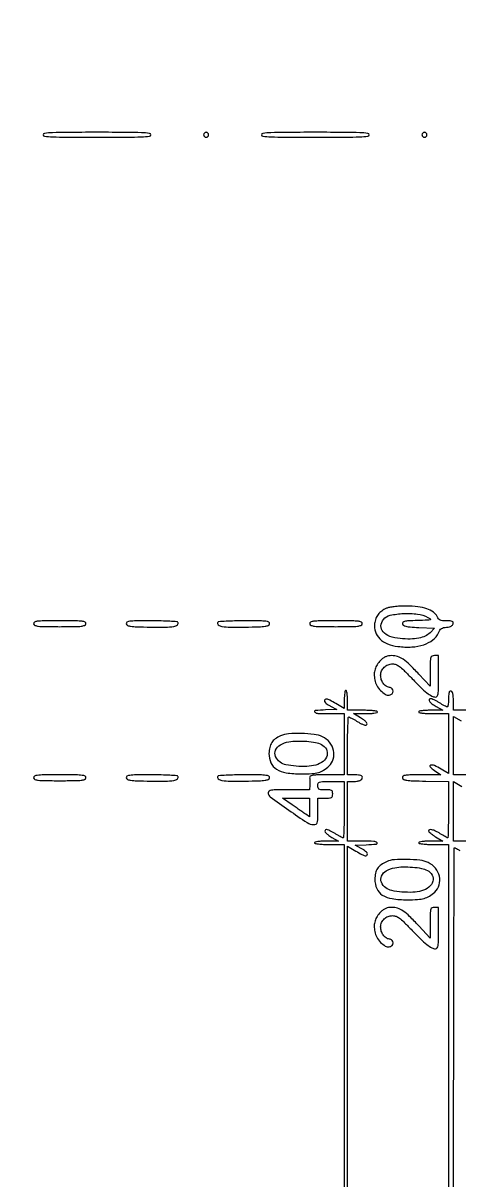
# Model space of a CAD drawing. Extents: x 0 to 836, y 5 to 589.
# Drawn here: x 629.3 to 651.6, y 137.6 to 196.7 of the extents above; entities that cross this region are included whole.
import ezdxf

# ---------------------------------------------------------------- set-up
doc = ezdxf.new("R2010")
doc.units = 0
doc.header["$MEASUREMENT"] = 0

msp = doc.modelspace()

# ---------------------------------------------------------------- linework, layer by layer
for points in [[(201.712326, 537.783562, -0.000001), (217.055896, 537.76491, -0.426088)], [(546.957638, 269.095817, -0.000001), (546.976289, 285.583213, -0.415883)], [(420.497259, 588.710259, 0.000013), (261.145696, 588.714318, 0.000021), (126.989856, 588.708632)], [(718.0002, 320.588723, -0.000011), (717.997333, 194.273324, -0.000202)], [(604.852986, 529.408162, -0.000002), (620.423836, 529.389509, -0.550615)], [(238.738155, 529.614638, -0.000002), (224.300981, 529.63329, -0.415836)], [(308.18842, 529.408162, -0.000002), (322.638019, 529.38951, -0.415836)], [(531.796111, 538.074638, -0.000002), (517.6951, 538.093291, -0.426056)], [(413.368417, 538.074638, -0.000002), (399.676779, 538.093291, -0.415815)], [(693.315638, 481.579418, -0.000002), (693.334294, 494.031443, -0.550517)], [(693.109162, 421.684687, -0.000002), (693.090507, 409.236574, -0.415775)], [(420.462, 4.7376), (836.1018, 4.7376), (836.1018, 4.9491, 0.047675), (836.091092, 5.061147, 0.173074), (836.05527, 5.121825, 0.144586), (835.98451, 5.152374, 0.030103), (835.848, 5.1606), (835.5942, 5.1606), (835.5942, 29.943407, 0.000223), (835.589332, 40.867792, 0.000628), (835.572933, 48.504221, 0.000026), (835.551504, 54.703733, 0.258997), (835.509671, 54.778456, -0.259848), (835.46748, 54.854103), (835.446278, 121.592707, -0.000059), (835.429914, 203.53197, -0.00002), (835.42504, 321.569549)], [(604.231838, 387.151416, -0.000003), (604.250494, 398.693431, -0.41574)], [(718.148241, 147.565102, 0.000075), (718.164575, 211.571705, 0.000026), (718.1694, 303.889409)], [(598.142374, 133.226362, -0.000004), (607.061927, 133.207701, -0.425827)], [(717.979042, 153.570589, -0.000014), (717.95733, 128.915092, -0.566366)], [(651.3354, 125.2503, -0.000203), (651.339959, 136.490561, -0.000338), (651.354038, 145.952466, -0.000005), (651.3727, 154.53653, -0.425803), (651.39885, 154.56156, -0.10382), (651.438588, 154.551477, -0.007062), (651.543067, 154.49847, -0.009869), (651.666455, 154.430521, -0.007234)], [(645.921, 125.036605), (645.921, 154.64441), (646.347723, 154.392805, 0.009298), (646.657443, 154.217866, 0.065443), (646.818857, 154.156212, 0.236264), (646.899984, 154.175195, 0.222811), (646.9362, 154.252431, 0.180386), (646.916314, 154.305757, 0.035725), (646.843008, 154.37908, 0.033672), (646.74042, 154.456547, 0.025766), (646.61895, 154.527381), (646.3017, 154.6911), (646.87275, 154.716115, 0.011581), (647.402414, 154.751623, 0.639683), (647.42797, 154.823292, 0.186785), (647.26829, 154.891903, 0.009128), (646.6824, 154.9026), (645.921, 154.9026), (645.921, 156.4254), (645.921, 157.9482), (646.167881, 157.9482, 0.030592), (646.389283, 157.961759, 0.070776), (646.549731, 158.005069, 0.110688), (646.646957, 158.075281, 0.18323), (646.6824, 158.168751, 0.214271), (646.658515, 158.221927, 0.106974), (646.592927, 158.258903, 0.057535), (646.478276, 158.280389, 0.017581), (646.3017, 158.2866), (645.921, 158.2866), (645.921, 159.7671, -0.004017), (645.925559, 160.334609, -0.00671), (645.939638, 160.811928, -0.001804), (645.958702, 161.221471, -0.411716), (645.98445, 161.24496, -0.10382), (646.024188, 161.234877, -0.007062), (646.128667, 161.18187, -0.009869), (646.252055, 161.113921, -0.007234), (646.3863, 161.033893, 0.012708), (646.523615, 160.954059, 0.015414), (646.656359, 160.886565, 0.01405), (646.770339, 160.836827, 0.095102), (646.83045, 160.825033, 0.218217), (646.910101, 160.86114, 0.339983), (646.914412, 160.932844, 0.086405), (646.799154, 161.052239, 0.02268), (646.57665, 161.199705), (646.2171, 161.415199), (646.83045, 161.416, 0.012065), (647.072755, 161.422164, 0.0222), (647.269112, 161.440667, 0.01921), (647.416035, 161.466911, 0.352506), (647.4438, 161.5014, 0.365646), (647.413751, 161.536997, 0.014491), (647.2323, 161.5625, 0.018502), (646.990321, 161.580356, 0.009164), (646.6824, 161.586), (645.921, 161.586), (645.921, 162.0936, 0.015416), (645.914957, 162.28956, 0.025878), (645.896325, 162.45315, 0.024068), (645.869818, 162.575547, 0.339565), (645.8364, 162.6012, 0.33177), (645.803324, 162.576538, 0.027191), (645.776651, 162.465163, 0.027994), (645.757904, 162.315619, 0.017186), (645.7518, 162.138095), (645.7518, 161.67499), (645.325077, 161.926595, 0.009298), (645.015357, 162.101534, 0.065443), (644.853943, 162.163188, 0.236264), (644.772816, 162.144205, 0.222811), (644.7366, 162.066969, 0.180386), (644.756486, 162.013643, 0.035725), (644.829792, 161.94032, 0.033672), (644.93238, 161.862853, 0.025766), (645.05385, 161.792019), (645.3711, 161.6283), (644.80005, 161.603285, 0.011581), (644.270386, 161.567777, 0.639683), (644.24483, 161.496108, 0.186785), (644.40451, 161.427497, 0.009128), (644.9904, 161.4168), (645.7518, 161.4168), (645.7518, 159.8517), (645.7518, 158.2866), (644.858182, 158.2866, 0.0039), (644.334545, 158.282516, 0.037855), (644.113694, 158.262302, 0.127641), (644.01256, 158.217035, 0.254651), (643.979624, 158.13855, -0.015597), (643.984751, 158.065626, -0.006256), (643.987399, 157.965649, -0.006183), (643.987571, 157.857767, -0.007771), (643.984942, 157.75785), (643.9752, 157.5252), (642.9177, 157.5252, 0.003205), (642.291106, 157.521184, 0.032111), (642.030121, 157.501043, 0.102973), (641.905588, 157.456087, 0.260443), (641.8602, 157.374861, 0.239123), (641.967413, 157.163499, 0.005433), (642.914529, 156.485812, 0.007285), (643.857225, 155.846903, 0.146296), (644.186007, 155.7486, 0.092874), (644.309101, 155.771663, 0.227966), (644.370419, 155.837209, 0.071609), (644.394258, 155.984139, 0.004467), (644.3982, 156.4254), (644.3982, 157.1022), (644.7789, 157.1022, 0.012699), (645.005618, 157.107959, 0.114574), (645.10038, 157.1351, 0.210352), (645.145589, 157.194688, 0.058662), (645.1596, 157.3137, 0.058662), (645.145589, 157.432712, 0.210352), (645.10038, 157.4923, 0.114574), (645.005618, 157.519441, 0.012699), (644.7789, 157.5252, -0.012699), (644.552182, 157.530959, -0.114574), (644.45742, 157.5581, -0.210352), (644.412211, 157.617688, -0.058662), (644.3982, 157.7367, -0.093656), (644.421359, 157.859253, -0.227396), (644.48703, 157.920441, -0.071364), (644.634209, 157.944252, -0.004478), (645.075, 157.9482), (645.7518, 157.9482), (645.7518, 156.51, -0.004135), (645.747241, 155.958711, -0.006907), (645.733162, 155.495047, -0.001911), (645.714086, 155.097878, -0.411222), (645.68835, 155.07444, -0.10382), (645.648612, 155.084523, -0.007062), (645.544133, 155.13753, -0.009869), (645.420745, 155.205479, -0.007234), (645.2865, 155.285507, 0.013532), (645.14867, 155.365337, 0.016098), (645.01437, 155.432835, 0.014983), (644.898569, 155.482283, 0.092704), (644.8353, 155.494367, 0.297128), (644.768008, 155.450873, 0.267174), (644.77663, 155.367295, 0.077583), (644.906951, 155.235505, 0.02963), (645.123877, 155.094342), (645.4557, 154.905383), (644.84235, 154.903992, 0.012089), (644.60024, 154.897588, 0.022171), (644.403835, 154.878881, 0.019132), (644.256746, 154.852488, 0.352327), (644.229, 154.818, 0.365646), (644.259049, 154.782403, 0.014491), (644.4405, 154.7569, 0.018502), (644.682479, 154.739044, 0.009164), (644.9904, 154.7334), (645.7518, 154.7334), (645.7518, 125.0811, 0.000185)], [(652.0545, 161.586), (651.3354, 161.586), (651.3354, 162.046307, 0.02093), (651.323601, 162.328064, 0.07487), (651.282059, 162.502983, 0.229498), (651.215957, 162.562976, 0.274391), (651.1357, 162.5425, 0.149839), (651.114502, 162.502559, 0.015645), (651.097492, 162.396603, 0.0183), (651.085549, 162.266154, 0.013676), (651.0816, 162.1218, -0.016284), (651.077028, 161.981447, -0.026874), (651.062962, 161.863664, -0.025514), (651.042991, 161.775849, -0.347491), (651.01815, 161.75784, -0.10382), (650.978412, 161.767923, -0.007062), (650.873933, 161.82093, -0.009869), (650.750545, 161.888879, -0.007234), (650.6163, 161.968907, 0.013532), (650.47847, 162.048737, 0.016098), (650.34417, 162.116235, 0.014983), (650.228369, 162.165683, 0.092704), (650.1651, 162.177767, 0.297128), (650.097808, 162.134273, 0.267174), (650.10643, 162.050695, 0.077583), (650.236751, 161.918905, 0.02963), (650.453677, 161.777742), (650.7855, 161.588783), (650.17215, 161.587392, 0.012089), (649.93004, 161.580988, 0.022171), (649.733635, 161.562281, 0.019132), (649.586546, 161.535888, 0.352327), (649.5588, 161.5014, 0.365646), (649.588849, 161.465803, 0.014491), (649.7703, 161.4403, 0.018502), (650.012279, 161.422444, 0.009164), (650.3202, 161.4168), (651.0816, 161.4168), (651.0816, 159.890434), (651.0816, 158.364068), (650.703258, 158.585791, 0.026859), (650.362346, 158.76171, 0.156498), (650.164104, 158.784048, 0.597124), (650.1391, 158.702032, 0.047591), (650.360989, 158.517025), (650.697877, 158.2866), (649.699135, 158.2866, 0.00325), (649.105322, 158.28274, 0.034616), (648.864707, 158.262916, 0.127237), (648.758687, 158.217526, 0.282881), (648.728798, 158.13855, 0.241914), (648.792342, 158.05739, 0.0723), (648.947785, 158.01143, 0.027498), (649.247947, 157.984901, 0.00323), (649.919401, 157.966963), (651.0816, 157.943425), (651.0816, 156.507613, -0.00287), (651.078439, 155.957054, -0.004785), (651.068681, 155.49357, -0.00092), (651.055547, 155.089123, -0.404202), (651.037619, 155.0718, -0.123338), (651.008557, 155.07908, -0.004527), (650.90814, 155.133928, -0.008014), (650.790163, 155.202264, -0.005516), (650.6586, 155.2833, 0.02518), (650.423626, 155.415584, 0.059439), (650.23465, 155.483211, 0.121215), (650.114535, 155.481249, 0.34063), (650.0664, 155.41879, 0.20749), (650.083931, 155.378365, 0.017257), (650.172018, 155.301427, 0.020758), (650.288207, 155.214571, 0.014458), (650.42595, 155.125992), (650.7855, 154.909202), (650.17215, 154.905901, 0.012164), (649.930669, 154.898725, 0.02208), (649.734113, 154.879363, 0.018882), (649.586484, 154.852483, 0.351751), (649.5588, 154.818, 0.365646), (649.588849, 154.782403, 0.014491), (649.7703, 154.7569, 0.018502), (650.012279, 154.739044, 0.009164), (650.3202, 154.7334), (651.0816, 154.7334), (651.0816, 125.128393, 0.000184)], [(652.0545, 158.2866), (651.3354, 158.2866), (651.3354, 159.774333), (651.3354, 161.262066), (651.726756, 161.043333, 0.008959)], [(652.0545, 154.9026), (651.3354, 154.9026), (651.3354, 156.423205), (651.3354, 157.94381), (651.762123, 157.692205, 0.003297)]]:
    msp.add_lwpolyline(points, format="xyb")
for points in [[(630.3546, 190.9845, 0.384667), (630.42159, 190.910309, 0.013951), (630.834, 190.879726, 0.010273), (631.545704, 190.86152, 0.001258), (633.1041, 190.8576, 0.001258), (634.662496, 190.86152, 0.010273), (635.3742, 190.879726, 0.013951), (635.78661, 190.910309, 0.384667), (635.8536, 190.9845, 0.384667), (635.78661, 191.058691, 0.013951), (635.3742, 191.089274, 0.010273), (634.662496, 191.10748, 0.001258), (633.1041, 191.1114, 0.001258), (631.545704, 191.10748, 0.010273), (630.834, 191.089274, 0.013951), (630.42159, 191.058691, 0.384667)], [(638.5608, 190.9845, 0.099038), (638.570488, 190.93607, 0.097945), (638.598077, 190.894877, 0.097945), (638.63927, 190.867288, 0.099038), (638.6877, 190.8576, 0.099038), (638.73613, 190.867288, 0.097945), (638.777323, 190.894877, 0.097945), (638.804912, 190.93607, 0.099038), (638.8146, 190.9845, 0.099038), (638.804912, 191.03293, 0.097945), (638.777323, 191.074123, 0.097945), (638.73613, 191.101712, 0.099038), (638.6877, 191.1114, 0.099038), (638.63927, 191.101712, 0.097945), (638.598077, 191.074123, 0.097945), (638.570488, 191.03293, 0.099038)], [(641.5218, 190.9845, 0.384667), (641.58879, 190.910309, 0.013951), (642.0012, 190.879726, 0.010273), (642.712904, 190.86152, 0.001258), (644.2713, 190.8576, 0.001258), (645.829696, 190.86152, 0.010273), (646.5414, 190.879726, 0.013951), (646.95381, 190.910309, 0.384667), (647.0208, 190.9845, 0.384667), (646.95381, 191.058691, 0.013951), (646.5414, 191.089274, 0.010273), (645.829696, 191.10748, 0.001258), (644.2713, 191.1114, 0.001258), (642.712904, 191.10748, 0.010273), (642.0012, 191.089274, 0.013951), (641.58879, 191.058691, 0.384667)], [(649.728, 190.9845, 0.099038), (649.737688, 190.93607, 0.097945), (649.765277, 190.894877, 0.097945), (649.80647, 190.867288, 0.099038), (649.8549, 190.8576, 0.099038), (649.90333, 190.867288, 0.097945), (649.944523, 190.894877, 0.097945), (649.972112, 190.93607, 0.099038), (649.9818, 190.9845, 0.099038), (649.972112, 191.03293, 0.097945), (649.944523, 191.074123, 0.097945), (649.90333, 191.101712, 0.099038), (649.8549, 191.1114, 0.099038), (649.80647, 191.101712, 0.097945), (649.765277, 191.074123, 0.097945), (649.737688, 191.03293, 0.099038)], [(647.9091, 166.797147, 0.052726), (647.667174, 166.658295, 0.072417), (647.487509, 166.483739, 0.074536), (647.368612, 166.269391, 0.05994), (647.306417, 166.012916, 0.111192), (647.350355, 165.589103, 0.118528), (647.571958, 165.236214, 0.100667), (647.964513, 164.982684, 0.062204), (648.498901, 164.84706, 0.044551), (649.213551, 164.821856, 0.067317), (649.824327, 164.938194, 0.082687), (650.286524, 165.183331, 0.125988), (650.566267, 165.538254, -0.03865), (650.641412, 165.677757, -0.097894), (650.720944, 165.760349, -0.095729), (650.827062, 165.807514, -0.035908), (650.988563, 165.832843, 0.02989), (651.126944, 165.852845, 0.069932), (651.225209, 165.88793, 0.099707), (651.288085, 165.938915, 0.126522), (651.31975, 166.00635, 0.130162), (651.314412, 166.080789, 0.211905), (651.272036, 166.126452, 0.088228), (651.17501, 166.149076, 0.013272), (650.974483, 166.1544, -0.0201), (650.768576, 166.162681, -0.087358), (650.650815, 166.193336, -0.121975), (650.571187, 166.256641, -0.05727), (650.502891, 166.370076, 0.130265), (650.310268, 166.605087, 0.073938), (649.98147, 166.775228, 0.055063), (649.51961, 166.87846, 0.027955), (648.9243, 166.910631, 0.012149), (648.602885, 166.902206, 0.015206), (648.305572, 166.878097, 0.015848), (648.058138, 166.842467, 0.060318)], [(629.863105, 166.00635, 0.254832), (629.930342, 165.924768, 0.068159), (630.099215, 165.882303, 0.024934), (630.429043, 165.862362, 0.002632), (631.2006, 165.8583, 0.002632), (631.972157, 165.862362, 0.024934), (632.301985, 165.882303, 0.068159), (632.470858, 165.924768, 0.254832), (632.538095, 166.00635, 0.335991), (632.498019, 166.08764, 0.088793), (632.349956, 166.131399, 0.02535), (632.025519, 166.150744, 0.002216), (631.2006, 166.1544, 0.002216), (630.375681, 166.150744, 0.02535), (630.051244, 166.131399, 0.088793), (629.903181, 166.08764, 0.335991)], [(634.600603, 166.00635, 0.246428), (634.665565, 165.924827, 0.069493), (634.827036, 165.879096, 0.026425), (635.139109, 165.852699, 0.003042), (635.843119, 165.834769, 0.007919), (636.60749, 165.832062, 0.040179), (637.031318, 165.871425, 0.121082), (637.220725, 165.954631, 0.384836), (637.243576, 166.079386, 0.241775), (637.193481, 166.109603, 0.003296), (636.825283, 166.132365, 0.008441), (636.391158, 166.148985, 0.005346), (635.884704, 166.1544, 0.002325), (635.093477, 166.150721, 0.026378), (634.781215, 166.131322, 0.093359), (634.639415, 166.087308, 0.329515)], [(639.285824, 166.079386, 0.384836), (639.308675, 165.954631, 0.121082), (639.498082, 165.871425, 0.040179), (639.92191, 165.832062, 0.007919), (640.686281, 165.834769, 0.003042), (641.390291, 165.852699, 0.026425), (641.702364, 165.879096, 0.069493), (641.863835, 165.924827, 0.246428), (641.928797, 166.00635, 0.329515), (641.889985, 166.087308, 0.093359), (641.748185, 166.131322, 0.026378), (641.435923, 166.150721, 0.002325), (640.644696, 166.1544, 0.005346), (640.138242, 166.148985, 0.008441), (639.704117, 166.132365, 0.003296), (639.335919, 166.109603, 0.241775)], [(643.991305, 166.00635, 0.254832), (644.058542, 165.924768, 0.068159), (644.227415, 165.882303, 0.024934), (644.557243, 165.862362, 0.002632), (645.3288, 165.8583, 0.002632), (646.100357, 165.862362, 0.024934), (646.430185, 165.882303, 0.068159), (646.599058, 165.924768, 0.254832), (646.666295, 166.00635, 0.335991), (646.626219, 166.08764, 0.088793), (646.478156, 166.131399, 0.02535), (646.153719, 166.150744, 0.002216), (645.3288, 166.1544, 0.002216), (644.503881, 166.150744, 0.02535), (644.179444, 166.131399, 0.088793), (644.031381, 166.08764, 0.335991)], [(650.0241, 166.334876, -0.039754), (650.151838, 166.251547, -0.60924), (650.144464, 166.211271, -0.064377), (650.022433, 166.190727, -0.001815), (649.489772, 166.172302, 0.004795), (649.038937, 166.154016, 0.042221), (648.841374, 166.127279, 0.139753), (648.753219, 166.079506, 0.2513), (648.729243, 166.003102, 0.209635), (648.781726, 165.926654, 0.083766), (648.901811, 165.877468, 0.036347), (649.124047, 165.84412, 0.005911), (649.559671, 165.816), (650.3625, 165.7737), (650.140472, 165.547827, -0.094299), (649.8963, 165.378641, -0.056332), (649.558262, 165.272086, -0.045166), (649.128709, 165.227885, -0.02568), (648.606337, 165.24831, -0.061702), (648.078199, 165.362911, -0.13068), (647.734428, 165.596492, -0.195425), (647.630407, 165.902062, -0.157097), (647.756837, 166.228492, -0.171007), (648.104067, 166.441807, -0.041341), (648.782895, 166.530225, -0.042653), (649.502432, 166.502606, -0.094009)], [(647.610825, 164.13484, 0.051153), (647.430916, 163.913804, 0.072988), (647.324398, 163.684727, 0.071635), (647.287022, 163.431432, 0.047266), (647.313811, 163.137815, 0.082624), (647.416785, 162.855995, 0.062291), (647.61394, 162.590981, 0.06701), (647.847586, 162.404753, 0.171701), (648.056599, 162.362594, 0.154891), (648.197099, 162.430184, 0.205775), (648.252884, 162.558821, 0.206634), (648.197877, 162.687404, 0.155718), (648.057894, 162.755036, -0.120035), (647.890041, 162.822089, -0.083756), (647.745352, 162.96698, -0.077229), (647.646889, 163.164017, -0.077472), (647.613, 163.381424, -0.10504), (647.659702, 163.601279, -0.10037), (647.792121, 163.787276, -0.097017), (647.990917, 163.911525, -0.091225), (648.22635, 163.955154, -0.091469), (648.400618, 163.923236, -0.068605), (648.572092, 163.829433, -0.035955), (648.793373, 163.639449, -0.006703), (649.168552, 163.257204, 0.00777), (649.648029, 162.770774, 0.027056), (649.978718, 162.479003, 0.042437), (650.228058, 162.314201, 0.124499), (650.42595, 162.263357, 0.266285), (650.505722, 162.308686, 0.098923), (650.5499, 162.435033, 0.031549), (650.56995, 162.698022, 0.003254), (650.574, 163.3203), (650.574, 164.3778), (650.3625, 164.3778, 0.107498), (650.239743, 164.351099, 0.221958), (650.177459, 164.27799, 0.062393), (650.153331, 164.111775, 0.003589), (650.146949, 163.59525), (650.142897, 162.8127), (649.569093, 163.431869, 0.011982), (649.095265, 163.919199, 0.044714), (648.764788, 164.1898, 0.070874), (648.480218, 164.329104, 0.078159), (648.177542, 164.377243, 0.038885), (648.009298, 164.36443, 0.062693), (647.871332, 164.324913, 0.060899), (647.744728, 164.251441, 0.034494)], [(642.4947, 160.282947, 0.053672), (642.222215, 160.125871, 0.089458), (642.039864, 159.934853, 0.090403), (641.936922, 159.693681, 0.055837), (641.9025, 159.3864, 0.10406), (642.003234, 158.907623, 0.148393), (642.284381, 158.580118, 0.105117), (642.783865, 158.39364, 0.03681), (643.5522, 158.336475, 0.014948), (644.091793, 158.352244, 0.05366), (644.431203, 158.409223, 0.072223), (644.695755, 158.526648, 0.044209), (644.967955, 158.733702, 0.140323), (645.190323, 159.09371, 0.124029), (645.202562, 159.535581, 0.116908), (645.001111, 159.95064, 0.115538), (644.634034, 160.233253, 0.076424), (644.208918, 160.352515, 0.024439), (643.552338, 160.399932, 0.024038), (642.898857, 160.383694, 0.085905)], [(644.587324, 159.840287, -0.152341), (644.835814, 159.596515, -0.193791), (644.870703, 159.279997, -0.158165), (644.670344, 158.978661, -0.101891), (644.292676, 158.788146, -0.056119), (643.845066, 158.719581, -0.030501), (643.28812, 158.731336, -0.02923), (642.76702, 158.805053, -0.110494), (642.467963, 158.938269, -0.135251), (642.240103, 159.230196, -0.203488), (642.242525, 159.548652, -0.162529), (642.486882, 159.820968, -0.086537), (642.9177, 159.975585, -0.038102), (643.342301, 160.016371, -0.025119), (643.832837, 160.00134, -0.02485), (644.28887, 159.941465, -0.073437)], [(629.863105, 158.13855, 0.254832), (629.930342, 158.056968, 0.068159), (630.099215, 158.014503, 0.024934), (630.429043, 157.994562, 0.002632), (631.2006, 157.9905, 0.002632), (631.972157, 157.994562, 0.024934), (632.301985, 158.014503, 0.068159), (632.470858, 158.056968, 0.254832), (632.538095, 158.13855, 0.335991), (632.498019, 158.21984, 0.088793), (632.349956, 158.263599, 0.02535), (632.025519, 158.282944, 0.002216), (631.2006, 158.2866, 0.002216), (630.375681, 158.282944, 0.02535), (630.051244, 158.263599, 0.088793), (629.903181, 158.21984, 0.335991)], [(634.600603, 158.13855, 0.246428), (634.665565, 158.057027, 0.069493), (634.827036, 158.011296, 0.026425), (635.139109, 157.984899, 0.003042), (635.843119, 157.966969, 0.007919), (636.60749, 157.964262, 0.040179), (637.031318, 158.003625, 0.121082), (637.220725, 158.086831, 0.384836), (637.243576, 158.211586, 0.241775), (637.193481, 158.241803, 0.003296), (636.825283, 158.264565, 0.008441), (636.391158, 158.281185, 0.005346), (635.884704, 158.2866, 0.002325), (635.093477, 158.282921, 0.026378), (634.781215, 158.263522, 0.093359), (634.639415, 158.219508, 0.329515)], [(639.285824, 158.211586, 0.384836), (639.308675, 158.086831, 0.121082), (639.498082, 158.003625, 0.040179), (639.92191, 157.964262, 0.007919), (640.686281, 157.966969, 0.003042), (641.390291, 157.984899, 0.026425), (641.702364, 158.011296, 0.069493), (641.863835, 158.057027, 0.246428), (641.928797, 158.13855, 0.329515), (641.889985, 158.219508, 0.093359), (641.748185, 158.263522, 0.026378), (641.435923, 158.282921, 0.002325), (640.644696, 158.2866, 0.005346), (640.138242, 158.281185, 0.008441), (639.704117, 158.264565, 0.003296), (639.335919, 158.241803, 0.241775)], [(643.9752, 156.62717), (643.9752, 156.15214), (643.778747, 156.280861, -0.00452), (643.671983, 156.352203, -0.001063), (643.494781, 156.473498, -0.001095), (643.291601, 156.613866, -0.001077), (643.087922, 156.755891), (642.59355, 157.1022), (643.284375, 157.1022), (643.9752, 157.1022)], [(647.9091, 153.853347, 0.053672), (647.636615, 153.696271, 0.089458), (647.454264, 153.505253, 0.090403), (647.351322, 153.264081, 0.055837), (647.3169, 152.9568, 0.10406), (647.417634, 152.478023, 0.148393), (647.698781, 152.150518, 0.105117), (648.198265, 151.96404, 0.03681), (648.9666, 151.906875, 0.014948), (649.506193, 151.922644, 0.05366), (649.845603, 151.979623, 0.072223), (650.110155, 152.097048, 0.044209), (650.382355, 152.304102, 0.140323), (650.604723, 152.66411, 0.124029), (650.616962, 153.105981, 0.116908), (650.415511, 153.52104, 0.115538), (650.048434, 153.803653, 0.076424), (649.623318, 153.922915, 0.024439), (648.966738, 153.970332, 0.024038), (648.313257, 153.954094, 0.085905)], [(650.001724, 153.410687, -0.152341), (650.250214, 153.166915, -0.193791), (650.285103, 152.850397, -0.158165), (650.084744, 152.549061, -0.101891), (649.707076, 152.358546, -0.056119), (649.259466, 152.289981, -0.030501), (648.70252, 152.301736, -0.02923), (648.18142, 152.375453, -0.110494), (647.882363, 152.508669, -0.135251), (647.654503, 152.800596, -0.203488), (647.656925, 153.119052, -0.162529), (647.901282, 153.391368, -0.086537), (648.3321, 153.545985, -0.038102), (648.756701, 153.586771, -0.025119), (649.247237, 153.57174, -0.02485), (649.70327, 153.511865, -0.073437)], [(647.610825, 151.27564, 0.051153), (647.430916, 151.054604, 0.072988), (647.324398, 150.825527, 0.071635), (647.287022, 150.572232, 0.047266), (647.313811, 150.278615, 0.082624), (647.416785, 149.996795, 0.062291), (647.61394, 149.731781, 0.06701), (647.847586, 149.545553, 0.171701), (648.056599, 149.503394, 0.154891), (648.197099, 149.570984, 0.205775), (648.252884, 149.699621, 0.206634), (648.197877, 149.828204, 0.155718), (648.057894, 149.895836, -0.120035), (647.890041, 149.962889, -0.083756), (647.745352, 150.10778, -0.077229), (647.646889, 150.304817, -0.077472), (647.613, 150.522224, -0.10504), (647.659702, 150.742079, -0.10037), (647.792121, 150.928076, -0.097017), (647.990917, 151.052325, -0.091225), (648.22635, 151.095954, -0.091469), (648.400618, 151.064036, -0.068605), (648.572092, 150.970233, -0.035955), (648.793373, 150.780249, -0.006703), (649.168552, 150.398004, 0.00777), (649.648029, 149.911574, 0.027056), (649.978718, 149.619803, 0.042437), (650.228058, 149.455001, 0.124499), (650.42595, 149.404157, 0.266285), (650.505722, 149.449486, 0.098923), (650.5499, 149.575833, 0.031549), (650.56995, 149.838822, 0.003254), (650.574, 150.4611), (650.574, 151.5186), (650.3625, 151.5186, 0.107498), (650.239743, 151.491899, 0.221958), (650.177459, 151.41879, 0.062393), (650.153331, 151.252575, 0.003589), (650.146949, 150.73605), (650.142897, 149.9535), (649.569093, 150.572669, 0.011982), (649.095265, 151.059999, 0.044714), (648.764788, 151.3306, 0.070874), (648.480218, 151.469904, 0.078159), (648.177542, 151.518043, 0.038885), (648.009298, 151.50523, 0.062693), (647.871332, 151.465713, 0.060899), (647.744728, 151.392241, 0.034494)]]:
    msp.add_lwpolyline(points, format="xyb", close=True)

doc.saveas('drawing.dxf')
